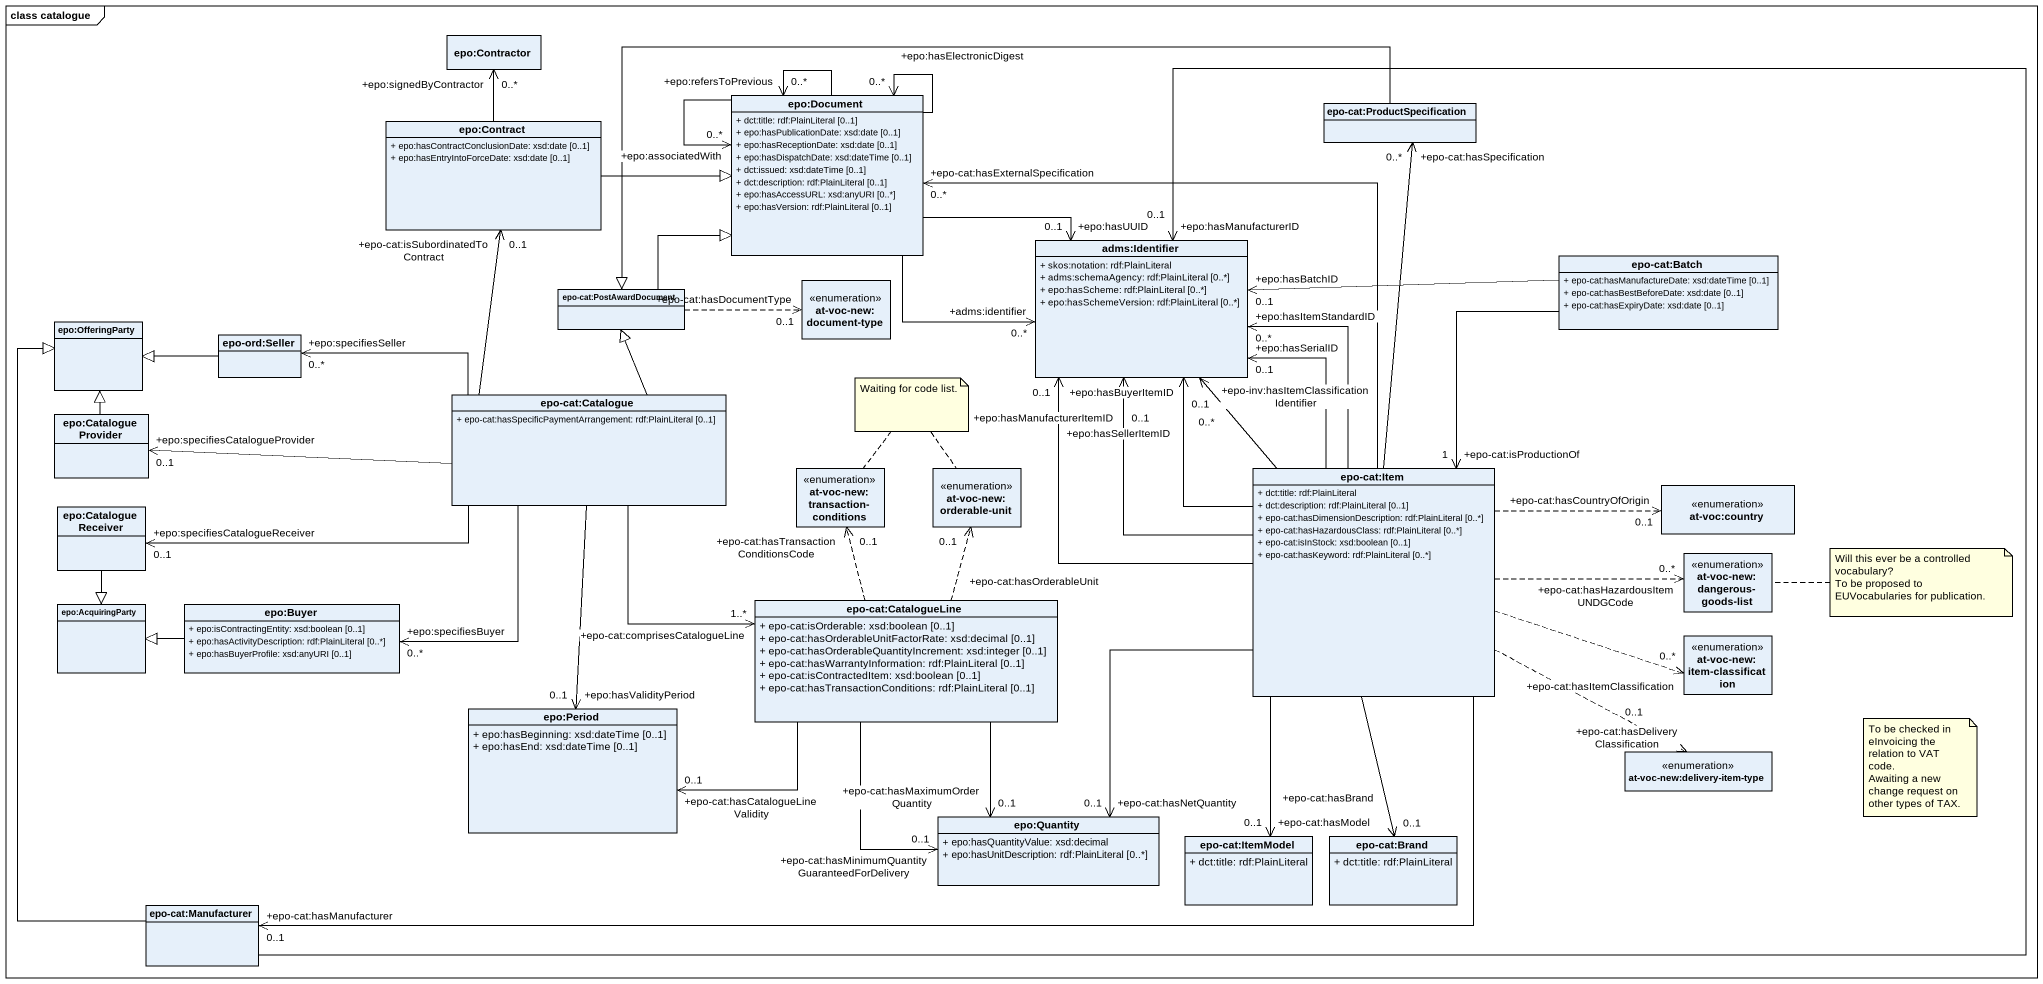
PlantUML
@startuml
mainframe class catalogue
hide circle
hide empty members
skinparam classAttributeIconSize 0
class "epo:Contractor" as epo_Contractor
class "epo:Contract" as epo_Contract {
  + epo:hasContractConclusionDate: xsd:date [0..1]
  + epo:hasEntryIntoForceDate: xsd:date [0..1]
}
class "epo:Document" as epo_Document {
  + dct:title: rdf:PlainLiteral [0..1]
  + epo:hasPublicationDate: xsd:date [0..1]
  + epo:hasReceptionDate: xsd:date [0..1]
  + epo:hasDispatchDate: xsd:dateTime [0..1]
  + dct:issued: xsd:dateTime [0..1]
  + dct:description: rdf:PlainLiteral [0..1]
  + epo:hasAccessURL: xsd:anyURI [0..*]
  + epo:hasVersion: rdf:PlainLiteral [0..1]
}
class "epo-cat:ProductSpecification" as epo_cat_ProductSpecification
class "adms:Identifier" as adms_Identifier {
  + skos:notation: rdf:PlainLiteral
  + adms:schemaAgency: rdf:PlainLiteral [0..*]
  + epo:hasScheme: rdf:PlainLiteral [0..*]
  + epo:hasSchemeVersion: rdf:PlainLiteral [0..*]
}
class "epo-cat:Batch" as epo_cat_Batch {
  + epo-cat:hasManufactureDate: xsd:dateTime [0..1]
  + epo-cat:hasBestBeforeDate: xsd:date [0..1]
  + epo-cat:hasExpiryDate: xsd:date [0..1]
}
class "epo-cat:PostAwardDocument" as epo_cat_PostAwardDocument
enum "at-voc-new:document-type" as at_voc_new_document_type
class "epo:OfferingParty" as epo_OfferingParty
class "epo-ord:Seller" as epo_ord_Seller
class "epo-cat:Catalogue" as epo_cat_Catalogue {
  + epo-cat:hasSpecificPaymentArrangement: rdf:PlainLiteral [0..1]
}
class "epo:CatalogueProvider" as epo_CatalogueProvider
enum "at-voc-new:transaction-conditions" as at_voc_new_transaction
enum "at-voc-new:orderable-unit" as at_voc_new_orderable_unit
class "epo-cat:Item" as epo_cat_Item {
  + dct:title: rdf:PlainLiteral
  + dct:description: rdf:PlainLiteral [0..1]
  + epo-cat:hasDimensionDescription: rdf:PlainLiteral [0..*]
  + epo-cat:hasHazardousClass: rdf:PlainLiteral [0..*]
  + epo-cat:isInStock: xsd:boolean [0..1]
  + epo-cat:hasKeyword: rdf:PlainLiteral [0..*]
}
enum "at-voc:country" as at_voc_country
class "epo:CatalogueReceiver" as epo_CatalogueReceiver
enum "at-voc-new:dangerous-goods-list" as at_voc_new_dangerous_goods
class "epo:AcquiringParty" as epo_AcquiringParty
class "epo:Buyer" as epo_Buyer {
  + epo:isContractingEntity: xsd:boolean [0..1]
  + epo:hasActivityDescription: rdf:PlainLiteral [0..*]
  + epo:hasBuyerProfile: xsd:anyURI [0..1]
}
class "epo-cat:CatalogueLine" as epo_cat_CatalogueLine {
  + epo-cat:isOrderable: xsd:boolean [0..1]
  + epo-cat:hasOrderableUnitFactorRate: xsd:decimal [0..1]
  + epo-cat:hasOrderableQuantityIncrement: xsd:integer [0..1]
  + epo-cat:hasWarrantyInformation: rdf:PlainLiteral [0..1]
  + epo-cat:isContractedItem: xsd:boolean [0..1]
  + epo-cat:hasTransactionConditions: rdf:PlainLiteral [0..1]
}
enum "at-voc-new:item-classification" as at_voc_new_item
class "epo:Period" as epo_Period {
  + epo:hasBeginning: xsd:dateTime [0..1]
  + epo:hasEnd: xsd:dateTime [0..1]
}
enum "at-voc-new:delivery-item-type" as at_voc_new_delivery_item
class "epo:Quantity" as epo_Quantity {
  + epo:hasQuantityValue: xsd:decimal
  + epo:hasUnitDescription: rdf:PlainLiteral [0..*]
}
class "epo-cat:ItemModel" as epo_cat_ItemModel {
  + dct:title: rdf:PlainLiteral
}
class "epo-cat:Brand" as epo_cat_Brand {
  + dct:title: rdf:PlainLiteral
}
class "epo-cat:Manufacturer" as epo_cat_Manufacturer
epo_Contract -up-> "+epo:signedByContractor\n0..*" epo_Contractor
epo_Contract -right-|> epo_Document
epo_Document --> "+epo:refersToPrevious\n0..*" epo_Document
epo_Document --> "+epo:associatedWith\n0..*" epo_Document
epo_Document --> "+epo:hasElectronicDigest\n0..*" epo_Document
epo_Document -right-> "+adms:identifier\n0..*" adms_Identifier
epo_Document -right-> "+epo:hasUUID\n0..1" adms_Identifier
epo_cat_ProductSpecification -left-|> epo_cat_PostAwardDocument
epo_cat_Batch -left-> "+epo:hasBatchID\n0..1" adms_Identifier
epo_cat_Batch --> "+epo-cat:isProductionOf\n1" epo_cat_Item
epo_cat_PostAwardDocument -up-|> epo_Document
epo_cat_PostAwardDocument .right.> "+epo-cat:hasDocumentType\n0..1" at_voc_new_document_type
epo_ord_Seller -left-|> epo_OfferingParty
epo_cat_Catalogue -up-> "+epo-cat:isSubordinatedToContract\n0..1" epo_Contract
epo_cat_Catalogue -up-|> epo_cat_PostAwardDocument
epo_cat_Catalogue -left-> "+epo:specifiesSeller\n0..*" epo_ord_Seller
epo_cat_Catalogue -left-> "+epo:specifiesCatalogueProvider\n0..1" epo_CatalogueProvider
epo_cat_Catalogue -left-> "+epo:specifiesCatalogueReceiver\n0..1" epo_CatalogueReceiver
epo_cat_Catalogue --> "+epo:specifiesBuyer\n0..*" epo_Buyer
epo_cat_Catalogue --> "+epo-cat:comprisesCatalogueLine\n1..*" epo_cat_CatalogueLine
epo_cat_Catalogue --> "+epo:hasValidityPeriod\n0..1" epo_Period
epo_CatalogueProvider -up-|> epo_OfferingParty
epo_cat_Item -up-> "+epo-cat:hasExternalSpecification\n0..*" epo_Document
epo_cat_Item -up-> "+epo-cat:hasSpecification\n0..*" epo_cat_ProductSpecification
epo_cat_Item -up-> "+epo:hasBuyerItemID\n0..1" adms_Identifier
epo_cat_Item -up-> "+epo-inv:hasItemClassificationIdentifier\n0..*" adms_Identifier
epo_cat_Item -up-> "+epo:hasSerialID\n0..1" adms_Identifier
epo_cat_Item -up-> "+epo:hasManufacturerItemID\n0..1" adms_Identifier
epo_cat_Item -up-> "+epo:hasSellerItemID\n0..1" adms_Identifier
epo_cat_Item -up-> "+epo:hasItemStandardID\n0..*" adms_Identifier
epo_cat_Item .right.> "+epo-cat:hasCountryOfOrigin\n0..1" at_voc_country
epo_cat_Item .right.> "+epo-cat:hasHazardousItemUNDGCode\n0..*" at_voc_new_dangerous_goods
epo_cat_Item .right.> "+epo-cat:hasItemClassification\n0..*" at_voc_new_item
epo_cat_Item .right.> "+epo-cat:hasDeliveryClassification\n0..1" at_voc_new_delivery_item
epo_cat_Item --> "+epo-cat:hasNetQuantity\n0..1" epo_Quantity
epo_cat_Item --> "+epo-cat:hasModel\n0..1" epo_cat_ItemModel
epo_cat_Item --> "+epo-cat:hasBrand\n0..1" epo_cat_Brand
epo_cat_Item -left-> "+epo-cat:hasManufacturer\n0..1" epo_cat_Manufacturer
epo_CatalogueReceiver --|> epo_AcquiringParty
epo_Buyer -left-|> epo_AcquiringParty
epo_cat_CatalogueLine .up.> "+epo-cat:hasTransactionConditionsCode\n0..1" at_voc_new_transaction
epo_cat_CatalogueLine .up.> "+epo-cat:hasOrderableUnit\n0..1" at_voc_new_orderable_unit
epo_cat_CatalogueLine -left-> "+epo-cat:hasCatalogueLineValidity\n0..1" epo_Period
epo_cat_CatalogueLine --> "+epo-cat:hasMaximumOrderQuantity\n0..1" epo_Quantity
epo_cat_CatalogueLine --> "+epo-cat:hasMinimumQuantityGuaranteedForDelivery\n0..1" epo_Quantity
epo_cat_Manufacturer -up-> "+epo:hasManufacturerID\n0..1" adms_Identifier
epo_cat_Manufacturer -up-|> epo_OfferingParty
note as N1
  Waiting for code list.
end note
N1 .. at_voc_new_orderable_unit
N1 .. at_voc_new_transaction
note right of at_voc_new_dangerous_goods
  Will this ever be a controlled vocabulary?
  To be proposed to EUVocabularies for publication.
end note
note as N3
  To be checked in eInvoicing the relation to VAT code.
  Awaiting a new change request on other types of TAX.
end note
@enduml
